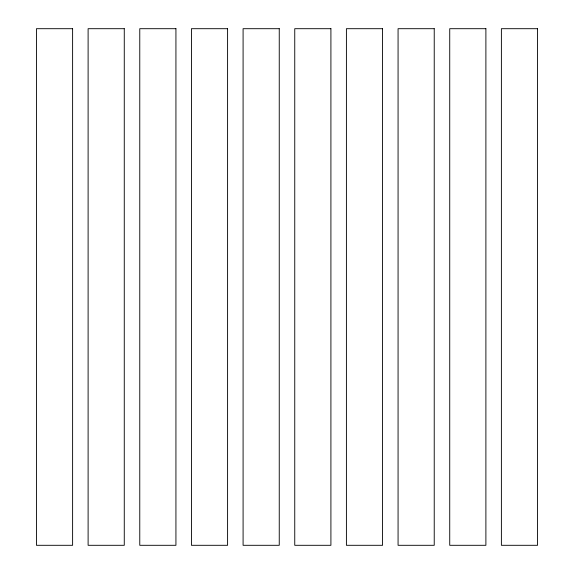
<?xml version="1.0" encoding="UTF-8"?>
<svg xmlns="http://www.w3.org/2000/svg" width="574" height="574" viewBox="0 0 574 574"><rect width="100%" height="100%" fill="white"/><g stroke="black" fill="none" stroke-linecap="round" stroke-linejoin="round"><path stroke-width="0.86" d="M72.611 28.7L36.449 28.7L36.449 545.3L72.611 545.3L72.611 28.7M124.271 28.7L88.109 28.7L88.109 545.3L124.271 545.3L124.271 28.7M175.931 28.7L139.769 28.7L139.769 545.3L175.931 545.3L175.931 28.7M227.591 28.7L191.429 28.7L191.429 545.3L227.591 545.3L227.591 28.7M279.251 28.7L243.089 28.7L243.089 545.3L279.251 545.3L279.251 28.7M330.911 28.7L294.749 28.7L294.749 545.3L330.911 545.3L330.911 28.7M382.571 28.7L346.409 28.7L346.409 545.3L382.571 545.3L382.571 28.7M434.231 28.7L398.069 28.7L398.069 545.3L434.231 545.3L434.231 28.7M485.891 28.7L449.729 28.7L449.729 545.3L485.891 545.3L485.891 28.7M537.551 28.7L501.389 28.7L501.389 545.3L537.551 545.3L537.551 28.7"/></g></svg>
